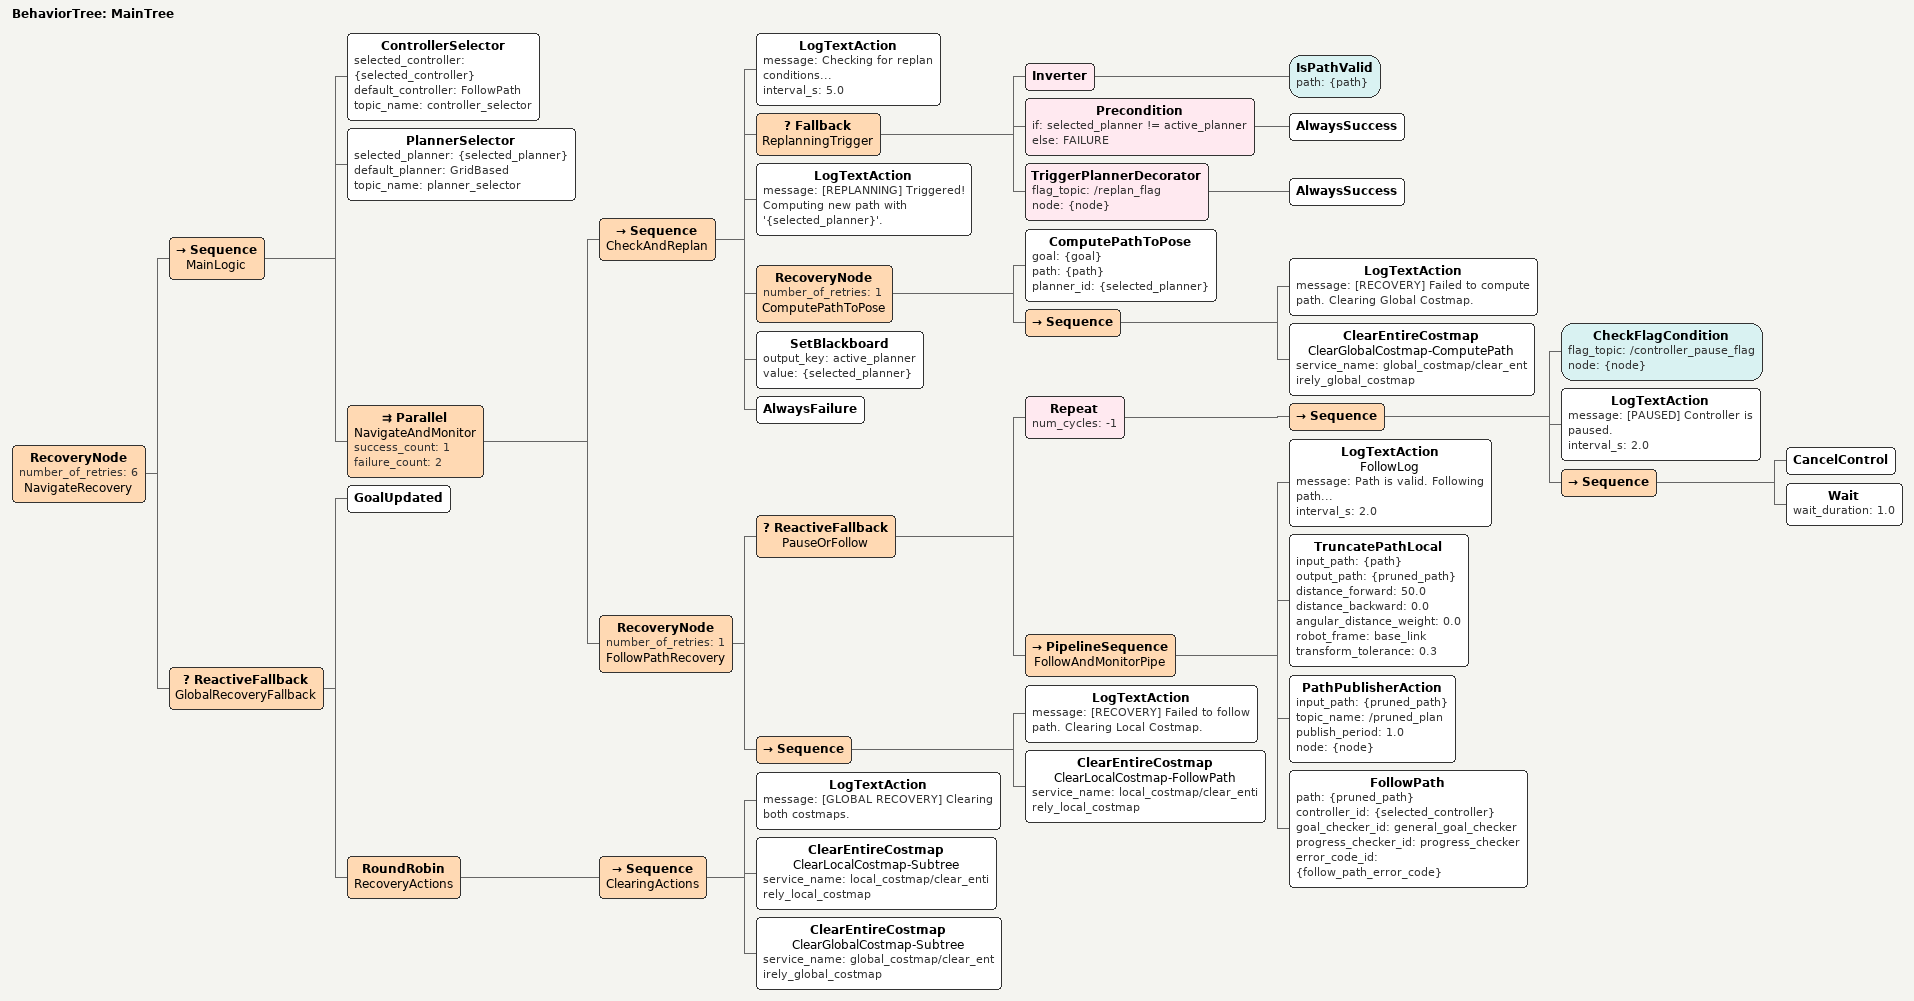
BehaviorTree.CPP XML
<root BTCPP_format="4" main_tree_to_execute="MainTree">
    <BehaviorTree ID="MainTree">
      <RecoveryNode number_of_retries="6" name="NavigateRecovery">

        <Sequence name="MainLogic">
          <ControllerSelector selected_controller="{selected_controller}" default_controller="FollowPath" topic_name="controller_selector"/>
          <PlannerSelector selected_planner="{selected_planner}" default_planner="GridBased" topic_name="planner_selector"/>

          <Parallel name="NavigateAndMonitor" success_count="1" failure_count="2">

            <Sequence name="CheckAndReplan">
              <LogTextAction message="Checking for replan conditions..." interval_s="5.0"/>
              <Fallback name="ReplanningTrigger">
                <Inverter><IsPathValid path="{path}"/></Inverter>
                <Precondition if="selected_planner != active_planner" else="FAILURE">
                  <AlwaysSuccess />
                </Precondition>
                <TriggerPlannerDecorator flag_topic="/replan_flag" node="{node}"><AlwaysSuccess /></TriggerPlannerDecorator>
              </Fallback>
              <LogTextAction message="[REPLANNING] Triggered! Computing new path with '{selected_planner}'."/>
              <RecoveryNode number_of_retries="1" name="ComputePathToPose">
                <ComputePathToPose goal="{goal}" path="{path}" planner_id="{selected_planner}"/>
                <Sequence>
                    <LogTextAction message="[RECOVERY] Failed to compute path. Clearing Global Costmap."/>
                    <ClearEntireCostmap name="ClearGlobalCostmap-ComputePath" service_name="global_costmap/clear_entirely_global_costmap"/>
                </Sequence>
              </RecoveryNode>
              <SetBlackboard output_key="active_planner" value="{selected_planner}"/>

              <AlwaysFailure />
            </Sequence>

            <RecoveryNode number_of_retries="1" name="FollowPathRecovery">
              <ReactiveFallback name="PauseOrFollow">
                <Repeat num_cycles="-1">
                  <Sequence>
                    <CheckFlagCondition flag_topic="/controller_pause_flag" node="{node}" />
                    <LogTextAction message="[PAUSED] Controller is paused." interval_s="2.0"/>
                    <Sequence>
                      <CancelControl/>
                      <Wait wait_duration="1.0"/>
                    </Sequence>
                  </Sequence>
                </Repeat>
                <PipelineSequence name="FollowAndMonitorPipe">
                    <LogTextAction name="FollowLog" message="Path is valid. Following path..." interval_s="2.0" />
                    <TruncatePathLocal input_path="{path}" output_path="{pruned_path}" distance_forward="50.0" distance_backward="0.0" angular_distance_weight="0.0" robot_frame="base_link" transform_tolerance="0.3"/>
                    <PathPublisherAction input_path="{pruned_path}" topic_name="/pruned_plan" publish_period = "1.0" node="{node}" />
                    <FollowPath path="{pruned_path}" controller_id="{selected_controller}" goal_checker_id= "general_goal_checker" progress_checker_id="progress_checker" error_code_id="{follow_path_error_code}"/>
                </PipelineSequence>
              </ReactiveFallback>
              <Sequence>
                  <LogTextAction message="[RECOVERY] Failed to follow path. Clearing Local Costmap."/>
                  <ClearEntireCostmap name="ClearLocalCostmap-FollowPath" service_name="local_costmap/clear_entirely_local_costmap"/>
              </Sequence>
            </RecoveryNode>

          </Parallel>
        </Sequence>

        <ReactiveFallback name="GlobalRecoveryFallback">
          <GoalUpdated/>
          <RoundRobin name="RecoveryActions">
            <Sequence name="ClearingActions">
              <LogTextAction message="[GLOBAL RECOVERY] Clearing both costmaps."/>
              <ClearEntireCostmap name="ClearLocalCostmap-Subtree" service_name="local_costmap/clear_entirely_local_costmap"/>
              <ClearEntireCostmap name="ClearGlobalCostmap-Subtree" service_name="global_costmap/clear_entirely_global_costmap"/>
            </Sequence>
          </RoundRobin>
        </ReactiveFallback>

      </RecoveryNode>
    </BehaviorTree>
</root>
